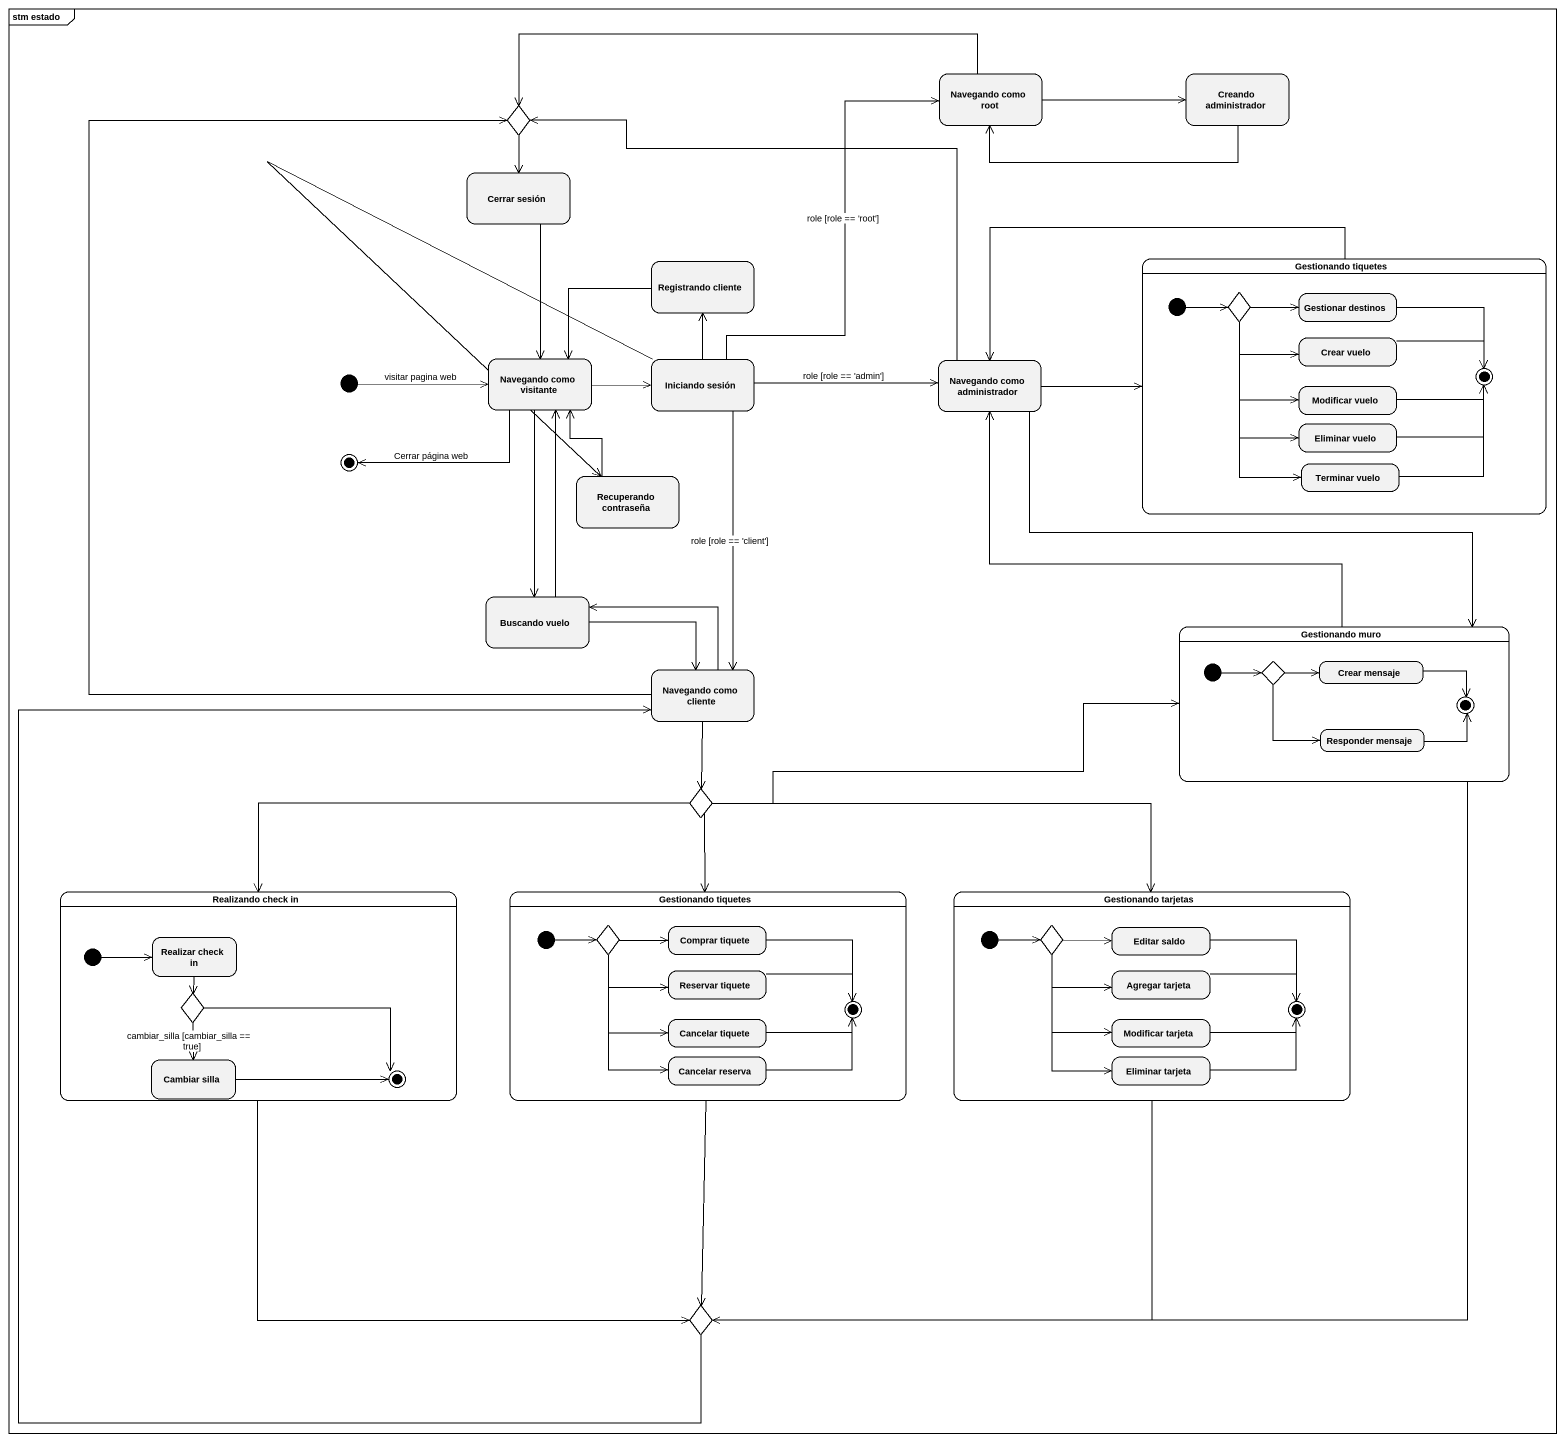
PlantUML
@startuml
mainframe stm estado
hide empty description
state "Navegando como root" as Navegando_como_root
state "Creando administrador" as Creando_administrador
state choice1 <<choice>>
state "Cerrar sesión" as Cerrar_sesión
state "Registrando cliente" as Registrando_cliente
state "Gestionando tiquetes" as Gestionando_tiquetes {
  state choice2 <<choice>>
  state "Gestionar destinos" as Gestionar_destinos
  state "Crear vuelo" as Crear_vuelo
  state "Modificar vuelo" as Modificar_vuelo
  state "Eliminar vuelo" as Eliminar_vuelo
  state "Terminar vuelo" as Terminar_vuelo
  [*] -right-> choice2
  Gestionar_destinos -right-> [*]
  Crear_vuelo -right-> [*]
  Modificar_vuelo -right-> [*]
  Eliminar_vuelo -right-> [*]
  Terminar_vuelo -up-> [*]
}
state "Navegando como visitante" as Navegando_como_visitante
state "Iniciando sesión" as Iniciando_sesión
state "Navegando como administrador" as Navegando_como_administrador
state "Recuperando contraseña" as Recuperando_contraseña
state "Buscando vuelo" as Buscando_vuelo
state "Gestionando muro" as Gestionando_muro {
  state choice3 <<choice>>
  state "Crear mensaje" as Crear_mensaje
  state "Responder mensaje" as Responder_mensaje
  [*] -right-> choice3
  Crear_mensaje -right-> [*]
  Responder_mensaje -right-> [*]
}
state "Navegando como cliente" as Navegando_como_cliente
state choice4 <<choice>>
state "Realizando check in" as Realizando_check_in {
  state "Realizar check in" as Realizar_check_in
  state choice7 <<choice>>
  state "Cambiar silla" as Cambiar_silla
  [*] -right-> Realizar_check_in
  choice7 -right-> [*]
  Cambiar_silla -right-> [*]
}
state "Gestionando tiquetes" as Gestionando_tiquetes_2 {
  state choice5 <<choice>>
  state "Comprar tiquete" as Comprar_tiquete
  state "Reservar tiquete" as Reservar_tiquete
  state "Cancelar tiquete" as Cancelar_tiquete
  state "Cancelar reserva" as Cancelar_reserva
  [*] -right-> choice5
  Comprar_tiquete -right-> [*]
  Reservar_tiquete -right-> [*]
  Cancelar_tiquete -right-> [*]
  Cancelar_reserva -right-> [*]
}
state "Gestionando tarjetas" as Gestionando_tarjetas {
  state choice6 <<choice>>
  state "Editar saldo" as Editar_saldo
  state "Agregar tarjeta" as Agregar_tarjeta
  state "Modificar tarjeta" as Modificar_tarjeta
  state "Eliminar tarjeta" as Eliminar_tarjeta
  [*] -right-> choice6
  Editar_saldo -right-> [*]
  Agregar_tarjeta -right-> [*]
  Modificar_tarjeta -right-> [*]
  Eliminar_tarjeta -right-> [*]
}
state choice8 <<choice>>
[*] -right-> Navegando_como_visitante : visitar pagina web
Navegando_como_root -right-> Creando_administrador
Navegando_como_root -left-> choice1
Creando_administrador -left-> Navegando_como_root
choice1 --> Cerrar_sesión
Cerrar_sesión --> Navegando_como_visitante
Registrando_cliente -left-> Navegando_como_visitante
Gestionando_tiquetes -left-> Navegando_como_administrador
choice2 -right-> Gestionar_destinos
choice2 -right-> Crear_vuelo
choice2 --> Modificar_vuelo
choice2 --> Eliminar_vuelo
choice2 --> Terminar_vuelo
Navegando_como_visitante -right-> Iniciando_sesión
Navegando_como_visitante --> Buscando_vuelo
Iniciando_sesión -up-> Navegando_como_root : role [role == 'root']
Iniciando_sesión -up-> Registrando_cliente
Iniciando_sesión -right-> Navegando_como_administrador : role [role == 'admin']
Iniciando_sesión --> Recuperando_contraseña
Iniciando_sesión --> Navegando_como_cliente : role [role == 'client']
Navegando_como_administrador -left-> choice1
Navegando_como_administrador -right-> Gestionando_tiquetes
Navegando_como_administrador --> Gestionando_muro
Recuperando_contraseña -up-> Navegando_como_visitante
Buscando_vuelo -up-> Navegando_como_visitante
Buscando_vuelo -right-> Navegando_como_cliente
Gestionando_muro -up-> Navegando_como_administrador
Gestionando_muro --> choice8
Navegando_como_cliente -up-> choice1
Navegando_como_cliente -left-> Buscando_vuelo
Navegando_como_cliente --> choice4
choice3 -right-> Crear_mensaje
choice3 --> Responder_mensaje
choice4 -right-> Gestionando_muro
choice4 -left-> Realizando_check_in
choice4 --> Gestionando_tiquetes_2
choice4 -right-> Gestionando_tarjetas
Realizando_check_in --> choice8
Gestionando_tiquetes_2 --> choice8
Gestionando_tarjetas --> choice8
Realizar_check_in --> choice7
choice5 -right-> Comprar_tiquete
choice5 -right-> Reservar_tiquete
choice5 --> Cancelar_tiquete
choice5 --> Cancelar_reserva
choice6 -right-> Editar_saldo
choice6 -right-> Agregar_tarjeta
choice6 --> Modificar_tarjeta
choice6 --> Eliminar_tarjeta
choice7 --> Cambiar_silla : cambiar_silla [cambiar_silla == true]
choice8 -up-> Navegando_como_cliente
Navegando_como_visitante -left-> [*] : Cerrar página web
@enduml
